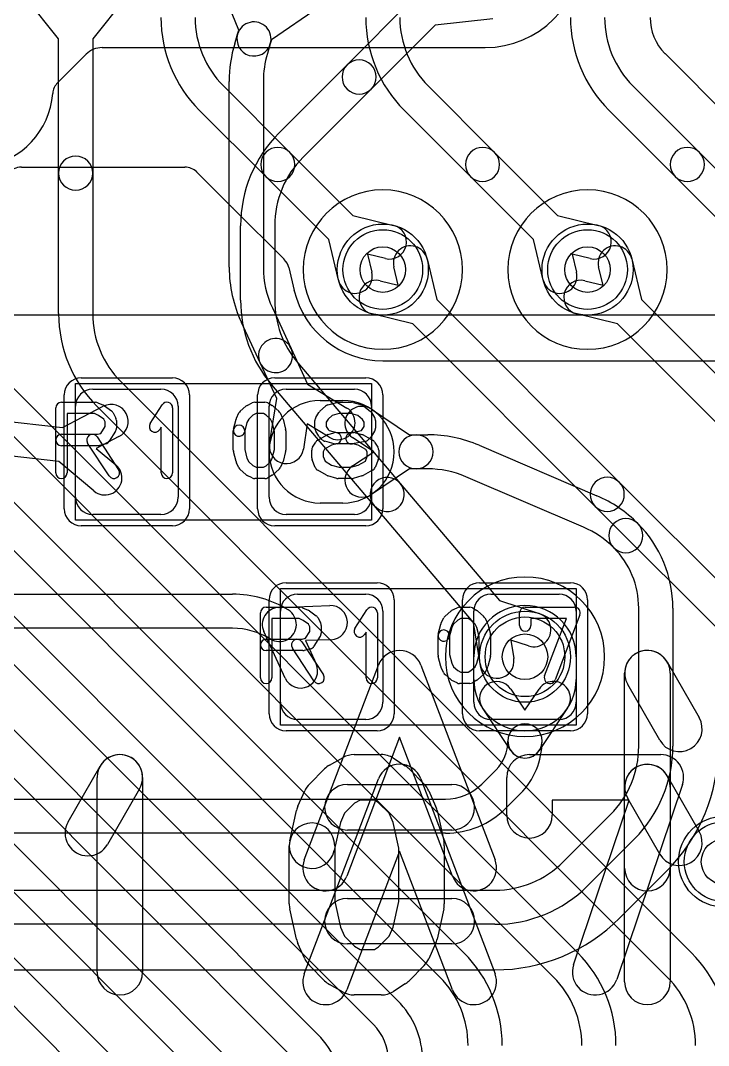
# Model space of a CAD drawing. Extents: x -0.8 to 20.5, y -0.5 to 20.
# Drawn here: x 12.908 to 15.932, y 11.293 to 15.794 of the extents above; entities that cross this region are included whole.
import ezdxf

# ---------------------------------------------------------------- set-up
doc = ezdxf.new("R2010")
doc.units = 0
for name, color, linetype in [('Hole', 1, 'CONTINUOUS'), ('L1', 3, 'CONTINUOUS'), ('L2', 3, 'CONTINUOUS'), ('L3', 3, 'CONTINUOUS'), ('L4', 3, 'CONTINUOUS'), ('MetalMask-A', 176, 'CONTINUOUS'), ('PartsArea-A', 111, 'CONTINUOUS'), ('PartsArea-B', 111, 'CONTINUOUS'), ('PartsSilk-A', 221, 'CONTINUOUS'), ('PartsSilk-B', 221, 'CONTINUOUS'), ('Resist-A', 2, 'CONTINUOUS'), ('Resist-B', 2, 'CONTINUOUS'), ('Silk-A', 140, 'CONTINUOUS'), ('Silk-B', 140, 'CONTINUOUS')]:
    doc.layers.add(name, color=color, linetype=linetype)

msp = doc.modelspace()

# ---------------------------------------------------------------- linework, layer by layer
at = {"layer": 'Hole'}
for centre in [(14.5, 14.7), (15.4, 14.7), (15.125, 13), (16, 12.1)]:
    msp.add_circle(centre, 0.1, dxfattribs=at)
at = {"layer": 'L1'}
for p, q in [((13.86715, 15.75152), (13.77181, 15.98769)), ((14.22043, 15.85311), (14.01083, 15.70841)), ((13.84925, 15.69184), (13.86198, 15.73428)), ((13.86198, 15.73428), (13.86715, 15.75152)), ((14.01083, 15.70841), (14.00566, 15.69118)), ((14.00566, 15.69118), (13.99293, 15.64874)), ((13.825, 14.71041), (13.825, 15.52661)), ((13.975, 15.52661), (13.975, 14.71041)), ((14.01452, 14.53144), (14.09693, 14.35395)), ((13.96087, 14.29079), (13.87847, 14.46827)), ((14.09693, 14.35395), (14.16975, 14.1971)), ((14.03369, 14.13394), (13.96087, 14.29079)), ((14.16975, 14.1971), (14.34204, 14.09216)), ((13.225, 14.175), (13.525, 14.175)), ((14.00267, 13.9346), (14.03369, 14.13394)), ((14.075, 14.175), (14.375, 14.175)), ((12.3253, 14.09173), (13.09227, 14.00677)), ((13.09227, 14.00677), (13.27136, 14.09971)), ((13.15, 13.7), (13.15, 14.1)), ((13.6, 14.1), (13.6, 13.7)), ((14, 13.7), (14, 14.1)), ((14.225, 14.125), (14.325, 14.125)), ((14.45, 14.1), (14.45, 13.7)), ((14.45001, 14.08708), (14.61775, 13.975)), ((14.16815, 14.02244), (14.15089, 13.91154)), ((14.264, 13.96406), (14.16815, 14.02244)), ((13.34046, 13.96657), (13.24082, 13.91486)), ((14.46, 13.9), (14.36667, 13.96236)), ((14.61775, 13.975), (14.64618, 13.975)), ((14.64618, 13.975), (14.69737, 13.975)), ((13.07578, 13.85769), (12.30878, 13.94265)), ((13.24082, 13.91486), (13.32672, 13.8426)), ((14.92387, 13.92851), (15.44104, 13.70687)), ((14.36667, 13.83764), (14.46, 13.9)), ((13.23016, 13.72782), (13.07578, 13.85769)), ((14.61775, 13.825), (14.45001, 13.71292)), ((14.64618, 13.825), (14.61775, 13.825)), ((14.69737, 13.825), (14.64618, 13.825)), ((15.38195, 13.569), (14.86479, 13.79064)), ((14.325, 13.675), (14.225, 13.675)), ((13.525, 13.625), (13.225, 13.625)), ((14.375, 13.625), (14.075, 13.625)), ((12.77468, 13.275), (13.83977, 13.275)), ((14.125, 13.275), (14.425, 13.275)), ((14.975, 13.275), (15.275, 13.275)), ((14.04245, 13.21668), (14.2668, 13.22485)), ((14.05, 12.8), (14.05, 13.2)), ((14.5, 13.2), (14.5, 12.8)), ((14.9, 12.8), (14.9, 13.2)), ((15.35, 13.2), (15.35, 12.8)), ((15.625, 12.60711), (15.625, 13.21346)), ((15.775, 13.21346), (15.775, 12.60711)), ((13.83977, 13.125), (12.77468, 13.125)), ((14.0704, 12.90639), (13.97698, 13.11053)), ((14.27226, 13.07495), (14.1601, 13.07087)), ((14.1601, 13.07087), (14.2068, 12.96881)), ((14.9, 12.9), (14.9, 13)), ((15.35, 13), (15.35, 12.9)), ((15.06264, 12.85833), (15.125, 12.765)), ((15.125, 12.765), (15.18736, 12.85833)), ((15.06264, 12.58833), (14.93792, 12.77499)), ((15.31208, 12.77499), (15.18736, 12.58833)), ((14.425, 12.725), (14.125, 12.725)), ((15.275, 12.725), (14.975, 12.725)), ((14.93484, 12.4409), (14.99773, 12.50379)), ((15.1038, 12.39773), (15.04091, 12.33483)), ((9.32426, 12.375), (14.77574, 12.375)), ((15.29341, 12.09948), (15.50052, 12.30658)), ((14.77574, 12.225), (9.32426, 12.225)), ((15.60659, 12.20051), (15.39948, 11.99342)), ((15.54095, 11.85203), (15.74753, 12.05861)), ((9.12426, 11.975), (14.99289, 11.975)), ((14.99289, 11.825), (9.12426, 11.825)), ((11.57497, 11.625), (14.99289, 11.625))]:
    msp.add_line(p, q, dxfattribs=at)
for centre in [(14.5, 14.7), (15.4, 14.7), (15.125, 13), (16, 12.1)]:
    msp.add_circle(centre, 0.2, dxfattribs=at)
for centre, radius, start, end in [((13.93382, 15.71273), 0.075, -16.69778, 163.30323), ((13.93382, 15.71273), 0.075, 163.30222, -16.69911), ((14.4, 15.52661), 0.575, 163.30028, 180), ((14.4, 15.52661), 0.425, 163.29999, 180), ((14.4, 14.71041), 0.575, 180, -155.09513), ((14.4, 14.71041), 0.425, 180, -155.09558), ((14.0289, 14.32237), 0.075, 24.90106, -155.09527), ((14.0289, 14.32237), 0.075, -155.09894, 24.90316), ((13.225, 14.1), 0.075, 90, 180), ((13.525, 14.1), 0.075, 0, 90), ((14.075, 14.1), 0.075, 90, 180), ((14.375, 14.1), 0.075, 0, 90), ((13.30591, 14.03314), 0.075, -62.57057, 117.42679), ((14.225, 13.9), 0.225, 90, -90), ((14.30302, 14.02811), 0.075, -121.35026, 58.65368), ((14.325, 13.9), 0.225, -90, 90), ((14.40834, 14.02472), 0.075, 56.24849, -123.74953), ((14.64618, 13.9), 0.075, 90, -90), ((14.64618, 13.9), 0.075, -90, 90), ((14.69737, 13.4), 0.575, 66.8018, 90), ((14.07678, 13.92307), 0.075, 171.15684, -8.84551), ((13.27844, 13.78521), 0.075, -130.07261, 49.92909), ((14.40834, 13.77528), 0.075, 123.75151, -56.25047), ((14.69737, 13.4), 0.425, 66.80126, 90), ((13.225, 13.7), 0.075, 180, -90), ((13.525, 13.7), 0.075, -90, 0), ((14.075, 13.7), 0.075, 180, -90), ((14.375, 13.7), 0.075, -90, 0), ((15.21454, 13.17836), 0.575, 45, 66.8018), ((15.5681, 13.5319), 0.075, 45, -135), ((15.21454, 13.17836), 0.425, 45, 66.8023), ((15.5681, 13.53192), 0.075, -135, 45), ((15.24966, 13.21346), 0.52534, 0, 45), ((15.24966, 13.21346), 0.37534, 0, 45), ((13.83977, 12.80876), 0.46624, 58.32978, 90), ((14.125, 13.2), 0.075, 90, 180), ((14.425, 13.2), 0.075, 0, 90), ((14.975, 13.2), 0.075, 90, 180), ((15.275, 13.2), 0.075, 0, 90), ((14.04518, 13.14174), 0.075, 92.08631, -155.41), ((14.04518, 13.14174), 0.075, -121.67256, 58.33023), ((14.26953, 13.1499), 0.075, -87.91397, 92.08567), ((15.125, 13), 0.225, 0, 180), ((13.83977, 12.80876), 0.31624, 58.33023, 90), ((14.1386, 12.9376), 0.075, -155.41, 24.58886), ((15.125, 12.9), 0.225, 180, 0), ((15.00028, 12.81666), 0.075, 33.75151, -146.25047), ((15.24972, 12.81666), 0.075, -33.75151, 146.25047), ((14.125, 12.8), 0.075, 180, -90), ((14.425, 12.8), 0.075, -90, 0), ((14.975, 12.8), 0.075, 180, -90), ((15.275, 12.8), 0.075, -90, 0), ((15.125, 12.63), 0.075, -0.00764, 179.99236), ((15.125, 12.62999), 0.075, 0, 180), ((14.87152, 12.62999), 0.17848, -44.99773, 0), ((15.125, 12.63), 0.075, 179.99236, -0.00764), ((14.87152, 12.62999), 0.32848, -44.99753, 0), ((15.2, 12.6071), 0.425, -45, 0.00135), ((15.2, 12.6071), 0.575, -45, 0.001), ((15.2, 12.60709), 0.775, -44.90067, 0.00222), ((15.125, 12.63), 0.075, -146.24849, -33.75151), ((14.77574, 12.6), 0.225, -90, -45), ((14.77574, 12.6), 0.375, -90, -45), ((14.99289, 12.4), 0.425, -90, -45), ((15.801, 12.00607), 0.07497, 133.9623, 135.50263), ((14.99289, 12.4), 0.575, -90, -44.99929), ((14.99291, 12.4), 0.775, -90.00148, -44.99634)]:
    msp.add_arc(centre, radius, start, end, dxfattribs=at)
at = {"layer": 'L2'}
for p, q in [((16.03068, 15.35823), (15.74064, 15.64827)), ((13.79948, 15.50658), (14.0914, 15.21466)), ((14.69948, 15.50659), (14.9914, 15.21466)), ((15.59948, 15.50659), (15.8914, 15.21466)), ((13.98534, 15.1086), (13.69341, 15.40051)), ((14.88534, 15.1086), (14.59342, 15.40052)), ((15.78534, 15.1086), (15.49342, 15.40052)), ((14.0914, 15.21466), (14.36842, 14.93764)), ((14.9914, 15.21466), (15.26842, 14.93764)), ((15.8914, 15.21466), (16.16842, 14.93764)), ((12.91204, 15.15), (13.63002, 15.15)), ((13.68325, 15.12783), (13.84263, 14.96846)), ((14.26236, 14.83158), (13.98534, 15.1086)), ((15.16236, 14.83158), (14.88534, 15.1086)), ((16.06236, 14.83158), (15.78534, 15.1086)), ((13.84558, 14.96552), (14.06587, 14.74522)), ((14.36842, 14.93764), (14.54706, 14.89438)), ((15.26842, 14.93764), (15.44706, 14.89438)), ((14.30562, 14.65294), (14.26236, 14.83158)), ((15.20562, 14.65294), (15.16236, 14.83158)), ((14.51176, 14.7486), (14.43211, 14.76789)), ((14.43211, 14.76789), (14.4514, 14.68824)), ((15.41176, 14.7486), (15.33211, 14.76789)), ((15.33211, 14.76789), (15.3514, 14.68824)), ((14.08636, 14.70856), (14.1107, 14.60808)), ((14.5, 14.3), (16.29999, 14.30001))]:
    msp.add_line(p, q, dxfattribs=at)
for centre in [(14.5, 14.7), (15.4, 14.7), (16, 12.1)]:
    msp.add_circle(centre, 0.2, dxfattribs=at)
for centre, radius, start, end in [((14.1, 15.8071), 0.575, 179.999, -135), ((14.1, 15.8071), 0.425, 179.99865, -135), ((15, 15.80711), 0.575, 180, -134.99929), ((15, 15.80711), 0.425, 180, -135), ((15.9, 15.80711), 0.575, 180, -134.99929), ((15.9, 15.80711), 0.425, 180, -135), ((15.9, 15.8071), 0.225, 179.99745, -135.2719), ((15.79341, 15.70152), 0.07497, -135.27021, -134.7406), ((14.03837, 15.16163), 0.075, 45, -135), ((14.03837, 15.16163), 0.075, -135, 45), ((14.93837, 15.16163), 0.075, 45, -135), ((14.93837, 15.16163), 0.075, -135, 45), ((15.83837, 15.16163), 0.075, 45, -135), ((15.83837, 15.16163), 0.075, -135, 45), ((12.91204, 15.07503), 0.07497, 90, 116.5172), ((13.63002, 15.07503), 0.07497, 45.90252, 90), ((13.63024, 15.07482), 0.07497, 45, 46.13496), ((13.79003, 14.91504), 0.07497, 44.76221, 45.44314), ((13.79047, 14.9146), 0.07497, 44.90272, 45.23779), ((14.03837, 15.16164), 0.27501, -135.10018, -134.61549), ((13.79257, 14.91251), 0.07497, 45, 45.3891), ((14.52941, 14.82149), 0.075, -103.61192, 76.38701), ((15.42941, 14.82149), 0.075, -103.61192, 76.38701), ((14.01286, 14.69221), 0.07497, 44.53525, 45), ((14.01288, 14.69219), 0.07497, 43.63813, 44.55686), ((14.0133, 14.69176), 0.07497, 12.94993, 44.09748), ((14.37851, 14.67059), 0.075, -166.38808, 13.61299), ((15.27851, 14.67059), 0.075, -166.38808, 13.61299), ((14.03784, 14.5904), 0.07497, 13.14469, 13.6396), ((14.5, 14.70001), 0.40001, -166.62071, -90), ((15.125, 13), 0.35004, 90, -90), ((15.125, 13), 0.35004, -90, 90)]:
    msp.add_arc(centre, radius, start, end, dxfattribs=at)
at = {"layer": 'L3'}
for p, q in [((13.26642, 15.67496), (14.95, 15.67496)), ((13.07077, 15.52073), (13.19571, 15.64567))]:
    msp.add_line(p, q, dxfattribs=at)
msp.add_circle((16, 12.1), 0.2, dxfattribs=at)
for centre, radius, start, end in [((14.95, 16.1), 0.42504, -90, 90), ((13.26642, 15.57496), 0.1, 90, 135), ((13.12378, 15.46772), 0.07497, 135, 175.64702), ((12.7, 15.5), 0.35004, -159.07096, -4.35652), ((14.5, 14.7), 0.35004, 90, -90), ((14.5, 14.7), 0.35004, -90, 90), ((15.4, 14.7), 0.35004, 90, -90), ((15.4, 14.7), 0.35004, -90, 90), ((15.125, 13), 0.35004, 90, -90), ((15.125, 13), 0.35004, -90, 90)]:
    msp.add_arc(centre, radius, start, end, dxfattribs=at)
at = {"layer": 'L4'}
for p, q in [((13.075, 15.71367), (12.91581, 15.91249)), ((13.38419, 15.91249), (13.225, 15.71367)), ((14.34291, 15.59897), (14.6238, 15.87986)), ((14.983, 15.80183), (14.72986, 15.7738)), ((14.72986, 15.7738), (14.44897, 15.49291)), ((13.075, 15.12355), (13.075, 15.71367)), ((13.225, 15.71367), (13.225, 15.12355)), ((14.04342, 15.29948), (14.34291, 15.59897)), ((14.44897, 15.49291), (14.14948, 15.19341)), ((13.075, 14.50711), (13.075, 15.12355)), ((13.225, 15.12355), (13.225, 14.50711)), ((13.875, 14.56592), (13.875, 14.89289)), ((14.025, 14.89289), (14.025, 14.56592)), ((14.69438, 14.74706), (14.73764, 14.56842)), ((15.59438, 14.74706), (15.63764, 14.56842)), ((14.56789, 14.63211), (14.5486, 14.71176)), ((15.46789, 14.63211), (15.4486, 14.71176)), ((14.48824, 14.6514), (14.56789, 14.63211)), ((15.38824, 14.6514), (15.46789, 14.63211)), ((12.44948, 14.60659), (15.35659, 11.69949)), ((14.73764, 14.56842), (15.53966, 13.7664)), ((15.63764, 14.56842), (16.18966, 14.0164)), ((15.25052, 11.59342), (12.34342, 14.50052)), ((14.63158, 14.46236), (14.45294, 14.50562)), ((15.53158, 14.46236), (15.35294, 14.50562)), ((15.4336, 13.66034), (14.63158, 14.46236)), ((16.0836, 13.91034), (15.53158, 14.46236)), ((12.162, 14.39409), (14.85659, 11.69949)), ((14.75052, 11.59342), (12.05593, 14.28802)), ((14.1262, 14.29065), (14.57644, 13.76104)), ((13.34948, 14.20658), (15.85658, 11.69948)), ((14.46216, 13.66388), (14.01192, 14.19349)), ((11.94949, 14.10659), (14.56517, 11.49091)), ((15.75052, 11.59341), (13.24341, 14.10051)), ((14.4591, 11.38484), (11.84342, 14.00052)), ((11.79948, 13.75658), (14.21517, 11.34091)), ((14.57644, 13.76104), (15.01304, 13.24748)), ((15.53966, 13.7664), (16.35658, 12.94948)), ((14.1091, 11.23484), (11.69341, 13.65052)), ((14.89876, 13.15033), (14.46216, 13.66388)), ((16.25052, 12.84341), (15.4336, 13.66034)), ((15.01304, 13.24748), (15.1876, 13.18995)), ((14.92745, 12.96878), (14.89876, 13.15033)), ((15.14064, 13.04749), (15.06282, 13.07314)), ((15.06282, 13.07314), (15.07561, 12.9922)), ((12.34949, 12.20659), (13.51517, 11.04091)), ((12.84552, 12.21056), (13.86517, 11.19091)), ((13.4091, 10.93484), (12.24342, 12.10052)), ((13.7591, 11.08484), (12.73945, 12.10449))]:
    msp.add_line(p, q, dxfattribs=at)
for centre in [(14.5, 14.7), (15.4, 14.7), (15.125, 13), (16, 12.1)]:
    msp.add_circle(centre, 0.2, dxfattribs=at)
for centre, radius, start, end in [((14.39594, 15.54594), 0.075, -45, 135), ((14.39594, 15.54594), 0.075, 135, -45), ((14.45, 14.89289), 0.575, 134.99929, 180), ((13.15, 15.12355), 0.075, 0, 180), ((14.45, 14.89289), 0.425, 135, 180), ((13.15, 15.12355), 0.075, 180, 0), ((14.62149, 14.72941), 0.075, 13.61192, -166.38701), ((15.52149, 14.72941), 0.075, 13.61192, -166.38701), ((14.47059, 14.57851), 0.075, 76.38808, -103.61299), ((15.37059, 14.57851), 0.075, 76.38808, -103.61299), ((14.45, 14.56593), 0.575, -179.999, -139.63014), ((14.45, 14.56593), 0.425, -179.99865, -139.63033), ((13.65, 14.5071), 0.575, 179.999, -135), ((13.65, 14.5071), 0.425, 179.99865, -135), ((14.5193, 13.71246), 0.075, 40.37094, -139.63037), ((15.48663, 13.71337), 0.075, 45, -135), ((14.5193, 13.71246), 0.075, -139.62906, 40.36903), ((15.48663, 13.71337), 0.075, -135, 45), ((15.16412, 13.11872), 0.075, -108.2441, 71.75785), ((15.00153, 12.98049), 0.075, -171.01744, 8.98048), ((14.45, 11.2929), 0.575, -0.001, 45), ((14.95, 11.2929), 0.575, -0.001, 45), ((15.45, 11.29289), 0.575, 0, 45.00071), ((14.45, 11.2929), 0.425, -0.00135, 45), ((14.95, 11.2929), 0.425, -0.00135, 45), ((15.45, 11.29289), 0.425, 0, 45), ((14.3, 11.22574), 0.375, 0, 45), ((14.3, 11.22574), 0.225, 0, 45), ((13.95, 11.07574), 0.375, 0, 45)]:
    msp.add_arc(centre, radius, start, end, dxfattribs=at)
at = {"layer": 'MetalMask-A'}
for p, q in [((13.225, 14.175), (13.525, 14.175)), ((14.075, 14.175), (14.375, 14.175)), ((13.15, 13.7), (13.15, 14.1)), ((13.6, 14.1), (13.6, 13.7)), ((14, 13.7), (14, 14.1)), ((14.45, 14.1), (14.45, 13.7)), ((13.525, 13.625), (13.225, 13.625)), ((14.375, 13.625), (14.075, 13.625)), ((14.125, 13.275), (14.425, 13.275)), ((14.975, 13.275), (15.275, 13.275)), ((14.05, 12.8), (14.05, 13.2)), ((14.5, 13.2), (14.5, 12.8)), ((14.9, 12.8), (14.9, 13.2)), ((15.35, 13.2), (15.35, 12.8)), ((14.425, 12.725), (14.125, 12.725)), ((15.275, 12.725), (14.975, 12.725))]:
    msp.add_line(p, q, dxfattribs=at)
for centre, start, end in [((13.225, 14.1), 90, 180), ((13.525, 14.1), 0, 90), ((14.075, 14.1), 90, 180), ((14.375, 14.1), 0, 90), ((13.225, 13.7), 180, -90), ((13.525, 13.7), -90, 0), ((14.075, 13.7), 180, -90), ((14.375, 13.7), -90, 0), ((14.125, 13.2), 90, 180), ((14.425, 13.2), 0, 90), ((14.975, 13.2), 90, 180), ((15.275, 13.2), 0, 90), ((14.125, 12.8), 180, -90), ((14.425, 12.8), -90, 0), ((14.975, 12.8), 180, -90), ((15.275, 12.8), -90, 0)]:
    msp.add_arc(centre, 0.075, start, end, dxfattribs=at)
at = {"layer": 'PartsArea-A'}
for p, q in [((20, 14.5), (0, 14.5)), ((13.15, 13.6), (13.15, 14.2)), ((13.15, 14.2), (14.45, 14.2)), ((14.45, 14.2), (14.45, 13.6)), ((14.45, 13.6), (13.15, 13.6)), ((14.05, 12.7), (14.05, 13.3)), ((14.05, 13.3), (15.35, 13.3)), ((15.35, 13.3), (15.35, 12.7)), ((15.35, 12.7), (14.05, 12.7))]:
    msp.add_line(p, q, dxfattribs=at)
at = {"layer": 'PartsArea-B'}
msp.add_line((20, 14.5), (0, 14.5), dxfattribs=at)
at = {"layer": 'PartsSilk-A'}
for p, q in [((13.0625, 13.80741), (13.0625, 14.09259)), ((13.0875, 14.11759), (13.2375, 14.11759)), ((13.24765, 14.11544), (13.27265, 14.10433)), ((13.2772, 14.1017), (13.30776, 14.07948)), ((13.47763, 14.0247), (13.53041, 14.10618)), ((13.57639, 14.09259), (13.57639, 13.80741)), ((13.87367, 14.07795), (13.89867, 14.10017)), ((13.9041, 14.10384), (13.92632, 14.11495)), ((13.9375, 14.11759), (13.98194, 14.11759)), ((13.99434, 14.1143), (14.01379, 14.10319)), ((14.018, 14.10017), (14.043, 14.07795)), ((14.22367, 14.07795), (14.24867, 14.10017)), ((14.25841, 14.10552), (14.2973, 14.11663)), ((14.30417, 14.11759), (14.3625, 14.11759)), ((14.36937, 14.11663), (14.40826, 14.10552)), ((14.41701, 14.101), (14.44479, 14.07878)), ((13.2322, 14.06759), (13.1125, 14.06759)), ((13.1125, 14.06759), (13.1125, 13.80741)), ((13.24993, 14.05971), (13.2322, 14.06759)), ((13.27343, 14.04263), (13.24993, 14.05971)), ((13.31542, 14.07044), (13.32653, 14.04822)), ((13.84381, 13.99865), (13.85492, 14.0431)), ((13.85681, 14.04822), (13.86792, 14.07044)), ((13.91049, 14.04377), (13.90276, 14.02831)), ((13.92942, 14.0606), (13.91049, 14.04377)), ((13.9434, 14.06759), (13.92942, 14.0606)), ((13.9753, 14.06759), (13.9434, 14.06759)), ((13.98673, 14.06106), (13.9753, 14.06759)), ((14.00618, 14.04377), (13.98673, 14.06106)), ((14.01391, 14.02831), (14.00618, 14.04377)), ((14.04875, 14.07044), (14.05986, 14.04822)), ((14.06175, 14.0431), (14.07286, 13.99865)), ((14.20519, 14.05029), (14.21908, 14.07251)), ((14.27763, 14.05901), (14.25957, 14.04296)), ((14.30767, 14.06759), (14.27763, 14.05901)), ((14.359, 14.06759), (14.30767, 14.06759)), ((14.3897, 14.05882), (14.359, 14.06759)), ((14.41023, 14.0424), (14.3897, 14.05882)), ((14.45037, 14.07251), (14.46426, 14.05029)), ((13.26042, 13.98087), (13.27917, 14.01087)), ((13.27917, 14.03114), (13.27343, 14.04263)), ((13.27917, 14.01087), (13.27917, 14.03114)), ((13.32917, 14.03704), (13.32917, 14.0037)), ((13.52639, 14.00801), (13.51959, 13.99752)), ((13.52639, 13.80741), (13.52639, 14.00801)), ((13.90276, 14.02831), (13.89231, 13.98653)), ((14.02361, 13.98951), (14.01391, 14.02831)), ((14.20139, 14.0037), (14.20139, 14.03704)), ((14.25957, 14.04296), (14.25139, 14.02987)), ((14.25139, 14.02987), (14.25139, 14.01087)), ((14.25139, 14.01087), (14.25997, 13.99715)), ((14.40948, 13.99715), (14.41806, 14.01087)), ((14.41806, 14.02987), (14.41023, 14.0424)), ((14.41806, 14.01087), (14.41806, 14.02987)), ((14.46806, 14.03704), (14.46806, 14.0037)), ((13.0875, 13.97685), (13.24533, 13.97685)), ((13.24453, 13.96553), (13.33898, 13.82109)), ((13.24533, 13.97685), (13.26042, 13.98087)), ((13.32537, 13.99045), (13.29759, 13.94601)), ((13.84306, 13.90741), (13.84306, 13.99259)), ((13.89306, 13.99259), (13.89306, 13.91049)), ((14.02361, 13.91049), (14.02361, 13.98951)), ((14.07361, 13.99259), (14.07361, 13.90741)), ((14.21908, 13.96823), (14.20519, 13.99045)), ((14.21399, 13.95134), (14.25288, 13.97356)), ((14.23371, 13.95269), (14.2226, 13.9638)), ((14.25884, 13.97601), (14.28662, 13.98342)), ((14.25997, 13.99715), (14.26432, 13.9928)), ((14.26432, 13.9928), (14.29634, 13.98426)), ((14.29634, 13.98426), (14.37361, 13.98426)), ((14.3576, 13.98377), (14.40574, 13.9934)), ((14.38005, 13.98342), (14.40783, 13.97601)), ((14.40574, 13.9934), (14.40948, 13.99715)), ((14.41315, 13.97391), (14.45482, 13.95169)), ((14.44685, 13.9638), (14.43574, 13.95269)), ((14.46426, 13.99045), (14.45037, 13.96823)), ((13.24861, 13.92685), (13.0875, 13.92685)), ((13.29714, 13.79373), (13.20269, 13.93817)), ((13.28283, 13.9351), (13.25505, 13.92769)), ((13.89306, 13.91049), (13.90276, 13.87169)), ((14.01391, 13.87169), (14.02361, 13.91049)), ((14.1913, 13.92066), (14.20519, 13.94288)), ((14.24425, 13.91104), (14.2375, 13.90024)), ((14.27486, 13.92853), (14.24425, 13.91104)), ((14.28662, 13.9351), (14.24495, 13.94621)), ((14.2995, 13.9351), (14.27486, 13.92853)), ((14.37033, 13.93426), (14.29306, 13.93426)), ((14.42296, 13.94586), (14.3674, 13.93475)), ((14.39217, 13.92844), (14.37033, 13.93426)), ((14.4254, 13.91072), (14.39217, 13.92844)), ((14.43194, 13.90024), (14.4254, 13.91072)), ((14.46426, 13.94287), (14.47814, 13.92065)), ((13.85492, 13.8569), (13.84381, 13.90135)), ((13.90276, 13.87169), (13.91049, 13.85623)), ((14.00618, 13.85623), (14.01391, 13.87169)), ((14.07286, 13.90135), (14.06175, 13.8569)), ((14.1875, 13.87407), (14.1875, 13.90741)), ((14.20331, 13.83112), (14.18942, 13.86445)), ((14.2375, 13.90024), (14.2375, 13.87907)), ((14.2375, 13.87907), (14.24619, 13.85822)), ((14.42342, 13.8586), (14.43194, 13.87907)), ((14.43194, 13.87907), (14.43194, 13.90024)), ((14.48002, 13.86446), (14.46614, 13.83113)), ((14.48194, 13.90741), (14.48194, 13.87407)), ((13.86792, 13.82956), (13.85681, 13.85178)), ((13.89867, 13.79983), (13.87367, 13.82205)), ((13.91049, 13.85623), (13.92942, 13.8394)), ((13.92942, 13.8394), (13.9434, 13.83241)), ((13.9434, 13.83241), (13.9753, 13.83241)), ((13.9753, 13.83241), (13.98673, 13.83894)), ((13.98673, 13.83894), (14.00618, 13.85623)), ((14.043, 13.82205), (14.018, 13.79983)), ((14.05986, 13.85178), (14.04875, 13.82956)), ((14.25288, 13.79681), (14.21399, 13.81903)), ((14.24619, 13.85822), (14.27506, 13.84173)), ((14.27506, 13.84173), (14.30767, 13.83241)), ((14.30767, 13.83241), (14.359, 13.83241)), ((14.359, 13.83241), (14.39197, 13.84183)), ((14.39197, 13.84183), (14.42342, 13.8586)), ((14.45482, 13.81868), (14.41315, 13.79646)), ((13.92632, 13.78505), (13.9041, 13.79616)), ((13.98194, 13.78241), (13.9375, 13.78241)), ((14.01379, 13.79681), (13.99434, 13.7857)), ((14.2973, 13.78337), (14.25841, 13.79448)), ((14.3625, 13.78241), (14.30417, 13.78241)), ((14.40826, 13.79448), (14.36937, 13.78337)), ((13.9625, 12.90741), (13.9625, 13.19259)), ((13.9875, 13.21759), (14.1375, 13.21759)), ((14.14765, 13.21544), (14.17265, 13.20433)), ((14.1772, 13.2017), (14.20776, 13.17948)), ((14.37763, 13.1247), (14.43041, 13.20618)), ((14.47639, 13.19259), (14.47639, 12.90741)), ((14.77367, 13.17795), (14.79867, 13.20017)), ((14.8041, 13.20384), (14.82632, 13.21495)), ((14.8375, 13.21759), (14.88194, 13.21759)), ((14.89434, 13.2143), (14.91379, 13.20319)), ((14.918, 13.20017), (14.943, 13.17795)), ((15.10139, 13.13704), (15.10139, 13.19259)), ((15.12639, 13.21759), (15.34306, 13.21759)), ((14.1322, 13.16759), (14.0125, 13.16759)), ((14.0125, 13.16759), (14.0125, 12.90741)), ((14.14993, 13.15971), (14.1322, 13.16759)), ((14.17343, 13.14263), (14.14993, 13.15971)), ((14.21542, 13.17044), (14.22653, 13.14822)), ((14.74381, 13.09865), (14.75492, 13.1431)), ((14.75681, 13.14822), (14.76792, 13.17044)), ((14.81049, 13.14377), (14.80276, 13.12831)), ((14.82942, 13.1606), (14.81049, 13.14377)), ((14.8434, 13.16759), (14.82942, 13.1606)), ((14.8753, 13.16759), (14.8434, 13.16759)), ((14.88673, 13.16106), (14.8753, 13.16759)), ((14.90618, 13.14377), (14.88673, 13.16106)), ((14.91391, 13.12831), (14.90618, 13.14377)), ((14.94875, 13.17044), (14.95986, 13.14822)), ((14.96175, 13.1431), (14.97286, 13.09865)), ((15.30682, 13.16759), (15.15139, 13.16759)), ((15.15139, 13.16759), (15.15139, 13.13704)), ((15.21135, 12.91629), (15.30682, 13.16759)), ((15.36643, 13.18371), (15.25809, 12.89853)), ((14.16042, 13.08087), (14.17917, 13.11087)), ((14.17917, 13.13114), (14.17343, 13.14263)), ((14.17917, 13.11087), (14.17917, 13.13114)), ((14.22917, 13.13704), (14.22917, 13.1037)), ((14.42639, 13.10801), (14.41959, 13.09752)), ((14.42639, 12.90741), (14.42639, 13.10801)), ((14.80276, 13.12831), (14.79231, 13.08653)), ((14.92361, 13.08951), (14.91391, 13.12831)), ((13.9875, 13.07685), (14.14533, 13.07685)), ((14.14453, 13.06553), (14.23898, 12.92109)), ((14.14533, 13.07685), (14.16042, 13.08087)), ((14.22537, 13.09045), (14.19759, 13.04601)), ((14.74306, 13.00741), (14.74306, 13.09259)), ((14.79306, 13.09259), (14.79306, 13.01049)), ((14.92361, 13.01049), (14.92361, 13.08951)), ((14.97361, 13.09259), (14.97361, 13.00741)), ((14.14861, 13.02685), (13.9875, 13.02685)), ((14.19714, 12.89373), (14.10269, 13.03817)), ((14.18283, 13.0351), (14.15505, 13.02769)), ((14.79306, 13.01049), (14.80276, 12.97169)), ((14.91391, 12.97169), (14.92361, 13.01049)), ((14.75492, 12.9569), (14.74381, 13.00135)), ((14.80276, 12.97169), (14.81049, 12.95623)), ((14.90618, 12.95623), (14.91391, 12.97169)), ((14.97286, 13.00135), (14.96175, 12.9569)), ((14.76792, 12.92956), (14.75681, 12.95178)), ((14.79867, 12.89983), (14.77367, 12.92205)), ((14.81049, 12.95623), (14.82942, 12.9394)), ((14.82942, 12.9394), (14.8434, 12.93241)), ((14.8434, 12.93241), (14.8753, 12.93241)), ((14.8753, 12.93241), (14.88673, 12.93894)), ((14.88673, 12.93894), (14.90618, 12.95623)), ((14.943, 12.92205), (14.918, 12.89983)), ((14.95986, 12.95178), (14.94875, 12.92956)), ((14.82632, 12.88505), (14.8041, 12.89616)), ((14.88194, 12.88241), (14.8375, 12.88241)), ((14.91379, 12.89681), (14.89434, 12.8857))]:
    msp.add_line(p, q, dxfattribs=at)
for centre, start, end in [((13.0875, 14.09259), 90, 180), ((13.2375, 14.09259), 66.04914, 90), ((13.2625, 14.08148), 53.98274, 66.03964), ((13.55139, 14.09259), 0, 147.06619), ((13.91528, 14.08148), 116.56505, 131.62783), ((13.9375, 14.09259), 90, 116.56505), ((13.98194, 14.09259), 60.26649, 90), ((14.00139, 14.08148), 48.37217, 60.26649), ((14.26528, 14.08148), 105.94854, 131.62783), ((14.30417, 14.09259), 90, 105.94854), ((14.3625, 14.09259), 74.05146, 90), ((14.40139, 14.08148), 51.33303, 74.05146), ((13.29306, 14.05926), 26.56505, 53.97932), ((13.30417, 14.03704), 0, 26.56505), ((13.87917, 14.03704), 153.43495, 165.96932), ((13.89028, 14.05926), 131.62783, 153.43495), ((14.02639, 14.05926), 26.56505, 48.37217), ((14.0375, 14.03704), 14.03068, 26.56505), ((14.22639, 14.03704), 147.99462, 180), ((14.24028, 14.05926), 131.62783, 147.99462), ((14.42917, 14.05926), 32.00538, 51.33303), ((14.44306, 14.03704), 0, 32.00538), ((13.30417, 14.0037), -32.00538, 0), ((13.49861, 14.01111), 147.06646, -32.93381), ((13.86806, 13.99259), 0, 180), ((13.86806, 13.99259), 165.96932, -14.03321), ((14.04861, 13.99259), 0, 14.03068), ((14.22639, 14.0037), 180, -147.99462), ((14.44306, 14.0037), -32.00538, 0), ((13.0875, 13.95185), 90, -90), ((13.22361, 13.95185), 33.18146, -146.81914), ((14.24028, 13.98148), -147.99462, -135), ((14.26528, 13.95185), 104.92551, 119.74171), ((14.29306, 13.95926), -75.07449, 104.93527), ((14.3625, 13.95926), 101.30544, -78.69205), ((14.37361, 13.95926), 75.07449, 90), ((14.40139, 13.95185), 61.9383, 75.06473), ((14.42917, 13.98148), -45, -32.00538), ((13.24861, 13.95185), -90, -75.06473), ((13.27639, 13.95926), -75.07449, -32.01002), ((14.2125, 13.90741), 147.99462, 180), ((14.22639, 13.92963), 119.73351, 147.98998), ((14.25139, 13.97037), -135, -104.92551), ((14.29306, 13.95926), -104.92551, -90), ((14.41806, 13.97037), -78.69456, -45), ((14.44306, 13.92963), 31.98594, 61.9318), ((14.45694, 13.90741), 0, 31.99147), ((13.86806, 13.90741), 180, -165.96932), ((14.04861, 13.90741), -14.03068, 0), ((14.2125, 13.87407), 180, -157.37647), ((14.45694, 13.87407), -22.60576, 0), ((13.31806, 13.80741), -146.81854, 33.18086), ((13.87917, 13.86296), -165.96932, -153.43495), ((13.89028, 13.84074), -153.43495, -131.62783), ((14.02639, 13.84074), -48.37217, -26.56505), ((14.0375, 13.86296), -26.56505, -14.03068), ((14.22639, 13.84074), -157.37309, -119.74171), ((14.44306, 13.84074), -61.9383, -22.60888), ((13.0875, 13.80741), 180, 0), ((13.55139, 13.80741), 180, 0), ((13.91528, 13.81852), -131.62783, -116.56505), ((13.9375, 13.80741), -116.56505, -90), ((13.98194, 13.80741), -90, -60.26649), ((14.00139, 13.81852), -60.26649, -48.37217), ((14.26528, 13.81852), -119.73351, -105.94345), ((14.30417, 13.80741), -105.94854, -90), ((14.3625, 13.80741), -90, -74.05655), ((14.40139, 13.81852), -74.05146, -61.9318), ((13.9875, 13.19259), 90, 180), ((14.1375, 13.19259), 66.04914, 90), ((14.1625, 13.18148), 53.98274, 66.03964), ((14.45139, 13.19259), 0, 147.06619), ((14.81528, 13.18148), 116.56505, 131.62783), ((14.8375, 13.19259), 90, 116.56505), ((14.88194, 13.19259), 60.26649, 90), ((14.90139, 13.18148), 48.37217, 60.26649), ((15.12639, 13.19259), 90, 180), ((15.34306, 13.19259), -20.80551, 90), ((14.19306, 13.15926), 26.56505, 53.97932), ((14.20417, 13.13704), 0, 26.56505), ((14.77917, 13.13704), 153.43495, 165.96932), ((14.79028, 13.15926), 131.62783, 153.43495), ((14.92639, 13.15926), 26.56505, 48.37217), ((14.9375, 13.13704), 14.03068, 26.56505), ((14.20417, 13.1037), -32.00538, 0), ((14.39861, 13.11111), 147.06646, -32.93381), ((14.76806, 13.09259), 0, 180), ((14.76806, 13.09259), 165.96932, -14.03321), ((14.94861, 13.09259), 0, 14.03068), ((15.12639, 13.13704), 180, 0), ((13.9875, 13.05185), 90, -90), ((14.12361, 13.05185), 33.18146, -146.81914), ((14.14861, 13.05185), -90, -75.06473), ((14.17639, 13.05926), -75.07449, -32.01002), ((14.76806, 13.00741), 180, -165.96932), ((14.94861, 13.00741), -14.03068, 0), ((14.21806, 12.90741), -146.81854, 33.18086), ((14.77917, 12.96296), -165.96932, -153.43495), ((14.79028, 12.94074), -153.43495, -131.62783), ((14.92639, 12.94074), -48.37217, -26.56505), ((14.9375, 12.96296), -26.56505, -14.03068), ((13.9875, 12.90741), 180, 0), ((14.45139, 12.90741), 180, 0), ((14.81528, 12.91852), -131.62783, -116.56505), ((14.8375, 12.90741), -116.56505, -90), ((14.88194, 12.90741), -90, -60.26649), ((14.90139, 12.91852), -60.26649, -48.37217), ((15.23472, 12.90741), 159.19449, -20.80181)]:
    msp.add_arc(centre, 0.025, start, end, dxfattribs=at)
at = {"layer": 'PartsSilk-B'}
for p, q in [((14.1547, 12.10782), (14.48062, 12.96338)), ((14.66752, 12.96338), (14.99345, 12.10782)), ((15.74962, 12.97768), (15.89036, 12.73323)), ((15.56296, 12.07222), (15.56296, 12.92778)), ((15.76296, 12.92778), (15.76296, 12.07222)), ((15.71704, 12.63343), (15.5763, 12.87788)), ((14.57407, 12.64688), (14.3416, 12.03662)), ((14.80655, 12.03662), (14.57407, 12.64688)), ((14.34444, 12.43889), (14.8037, 12.43889)), ((14.8037, 12.23889), (14.34444, 12.23889))]:
    msp.add_line(p, q, dxfattribs=at)
for centre, start, end in [((14.57407, 12.92778), 20.85446, 159.14554), ((15.66296, 12.92778), 29.93392, -150.06918), ((15.66296, 12.92778), 0, 180), ((15.8037, 12.68333), -150.06608, 29.93082), ((14.34444, 12.33889), 90, -90), ((14.8037, 12.33889), -90, 90), ((14.24815, 12.07222), 159.14554, -20.85401), ((14.9, 12.07222), -159.14554, 20.8546), ((15.66296, 12.07222), 180, 0)]:
    msp.add_arc(centre, 0.1, start, end, dxfattribs=at)
at = {"layer": 'Resist-A'}
for p, q in [((13.175, 14.225), (13.575, 14.225)), ((14.025, 14.225), (14.425, 14.225)), ((13.1, 13.65), (13.1, 14.15)), ((13.65, 14.15), (13.65, 13.65)), ((13.95, 13.65), (13.95, 14.15)), ((14.5, 14.15), (14.5, 13.65)), ((13.575, 13.575), (13.175, 13.575)), ((14.425, 13.575), (14.025, 13.575)), ((14.075, 13.325), (14.475, 13.325)), ((14.925, 13.325), (15.325, 13.325)), ((14, 12.75), (14, 13.25)), ((14.55, 13.25), (14.55, 12.75)), ((14.85, 12.75), (14.85, 13.25)), ((15.4, 13.25), (15.4, 12.75)), ((14.475, 12.675), (14.075, 12.675)), ((15.325, 12.675), (14.925, 12.675))]:
    msp.add_line(p, q, dxfattribs=at)
for centre in [(14.5, 14.7), (15.4, 14.7), (15.125, 13), (16, 12.1)]:
    msp.add_circle(centre, 0.175, dxfattribs=at)
for centre, start, end in [((13.175, 14.15), 90, 180), ((13.575, 14.15), 0, 90), ((14.025, 14.15), 90, 180), ((14.425, 14.15), 0, 90), ((13.175, 13.65), 180, -90), ((13.575, 13.65), -90, 0), ((14.025, 13.65), 180, -90), ((14.425, 13.65), -90, 0), ((14.075, 13.25), 90, 180), ((14.475, 13.25), 0, 90), ((14.925, 13.25), 90, 180), ((15.325, 13.25), 0, 90), ((14.075, 12.75), 180, -90), ((14.475, 12.75), -90, 0), ((14.925, 12.75), 180, -90), ((15.325, 12.75), -90, 0)]:
    msp.add_arc(centre, 0.075, start, end, dxfattribs=at)
at = {"layer": 'Resist-B'}
for centre in [(14.5, 14.7), (15.4, 14.7), (15.125, 13), (16, 12.1)]:
    msp.add_circle(centre, 0.175, dxfattribs=at)
at = {"layer": 'Silk-A'}
for p, q in [((14.37417, 12.57028), (14.49269, 12.57028)), ((15.14454, 12.57028), (15.72231, 12.57028)), ((13.11714, 12.27573), (13.25788, 12.52018)), ((14.26588, 12.52409), (14.32514, 12.55743)), ((14.54677, 12.55439), (14.59862, 12.52105)), ((13.24454, 11.61472), (13.24454, 12.47028)), ((13.44454, 12.47028), (13.44454, 11.61472)), ((14.17753, 12.441), (14.2442, 12.50766)), ((14.61525, 12.50765), (14.68191, 12.44099)), ((15.04454, 12.30361), (15.04454, 12.47028)), ((15.81705, 12.43829), (15.52817, 11.58273)), ((13.4312, 12.42038), (13.29046, 12.17593)), ((14.12723, 12.34422), (14.15686, 12.41089)), ((14.70258, 12.41089), (14.73221, 12.34422)), ((14.37591, 12.35652), (14.33208, 12.3127)), ((14.40037, 12.37028), (14.37591, 12.35652)), ((14.46331, 12.37028), (14.40037, 12.37028)), ((14.48142, 12.35864), (14.46331, 12.37028)), ((14.52736, 12.3127), (14.48142, 12.35864)), ((15.583, 12.37028), (15.24454, 12.37028)), ((15.24454, 12.37028), (15.24454, 12.30361)), ((15.33869, 11.64671), (15.583, 12.37028)), ((14.09136, 12.19197), (14.12099, 12.3253)), ((14.33208, 12.3127), (14.31406, 12.27214)), ((14.54538, 12.27214), (14.52736, 12.3127)), ((14.73845, 12.3253), (14.76808, 12.19197)), ((14.31406, 12.27214), (14.2866, 12.14859)), ((14.57046, 12.1593), (14.54538, 12.27214)), ((14.08898, 11.91472), (14.08898, 12.17028)), ((14.28898, 12.17028), (14.28898, 11.9257)), ((14.57046, 11.9257), (14.57046, 12.1593)), ((14.77046, 12.17028), (14.77046, 11.91472)), ((14.12099, 11.7597), (14.09136, 11.89303)), ((14.28898, 11.9257), (14.31406, 11.81286)), ((14.54538, 11.81286), (14.57046, 11.9257)), ((14.76808, 11.89303), (14.73845, 11.7597)), ((14.31406, 11.81286), (14.33208, 11.7723)), ((14.52736, 11.7723), (14.54538, 11.81286)), ((14.33208, 11.7723), (14.37591, 11.72848)), ((14.48142, 11.72636), (14.52736, 11.7723)), ((14.15686, 11.67411), (14.12723, 11.74078)), ((14.37591, 11.72848), (14.40037, 11.71472)), ((14.40037, 11.71472), (14.46331, 11.71472)), ((14.46331, 11.71472), (14.48142, 11.72636)), ((14.73221, 11.74078), (14.70258, 11.67411)), ((14.2442, 11.57734), (14.17753, 11.644)), ((14.68191, 11.64401), (14.61525, 11.57735)), ((14.32514, 11.52757), (14.26588, 11.56091)), ((14.59862, 11.56395), (14.54677, 11.53061)), ((14.49269, 11.51472), (14.37417, 11.51472))]:
    msp.add_line(p, q, dxfattribs=at)
for centre, start, end in [((13.34454, 12.47028), 0, 180), ((13.34454, 12.47028), -29.93392, 150.06918), ((14.37417, 12.47028), 90, 119.36181), ((14.49269, 12.47028), 57.2603, 90), ((15.14454, 12.47028), 90, 180), ((15.72231, 12.47028), -18.65782, 90), ((14.31491, 12.43694), 119.36181, 134.99595), ((14.54454, 12.43694), 45, 57.2603), ((14.24824, 12.37028), 134.99595, 156.03926), ((14.6112, 12.37028), 23.96074, 45), ((14.21861, 12.30361), 156.03926, 167.47306), ((14.64083, 12.30361), 12.52694, 23.96074), ((15.14454, 12.30361), 180, 0), ((13.2038, 12.22583), 150.06608, -29.93082), ((14.18898, 12.17028), 0, 180), ((14.18898, 12.17028), 167.47306, -12.52926), ((14.67046, 12.17028), 0, 12.52694), ((14.18898, 11.91472), 180, -167.47306), ((14.67046, 11.91472), -12.52694, 0), ((14.21861, 11.78139), -167.47306, -156.03926), ((14.64083, 11.78139), -23.96074, -12.52694), ((14.24824, 11.71472), -156.03926, -134.99595), ((14.6112, 11.71472), -45, -23.96074), ((13.34454, 11.61472), 180, 0), ((15.43343, 11.61472), 161.34218, -18.65726), ((14.31491, 11.64806), -134.99595, -119.36181), ((14.54454, 11.64806), -57.2603, -45), ((14.37417, 11.61472), -119.36181, -90), ((14.49269, 11.61472), -90, -57.2603)]:
    msp.add_arc(centre, 0.1, start, end, dxfattribs=at)
at = {"layer": 'Silk-B'}
for p, q in [((15.74962, 12.47768), (15.89036, 12.23323)), ((14.1547, 11.60782), (14.48062, 12.46338)), ((14.66752, 12.46338), (14.99345, 11.60782)), ((15.56296, 11.57222), (15.56296, 12.42778)), ((15.76296, 12.42778), (15.76296, 11.57222)), ((15.71704, 12.13343), (15.5763, 12.37788)), ((14.57407, 12.14688), (14.3416, 11.53662)), ((14.80655, 11.53662), (14.57407, 12.14688)), ((14.34444, 11.93889), (14.8037, 11.93889)), ((14.8037, 11.73889), (14.34444, 11.73889))]:
    msp.add_line(p, q, dxfattribs=at)
for centre, start, end in [((14.57407, 12.42778), 20.85446, 159.14554), ((15.66296, 12.42778), 29.93392, -150.06918), ((15.66296, 12.42778), 0, 180), ((15.8037, 12.18333), -150.06608, 29.93082), ((14.34444, 11.83889), 90, -90), ((14.8037, 11.83889), -90, 90), ((14.24815, 11.57222), 159.14554, -20.85401), ((14.9, 11.57222), -159.14554, 20.8546), ((15.66296, 11.57222), 180, 0)]:
    msp.add_arc(centre, 0.1, start, end, dxfattribs=at)

doc.saveas('drawing.dxf')
